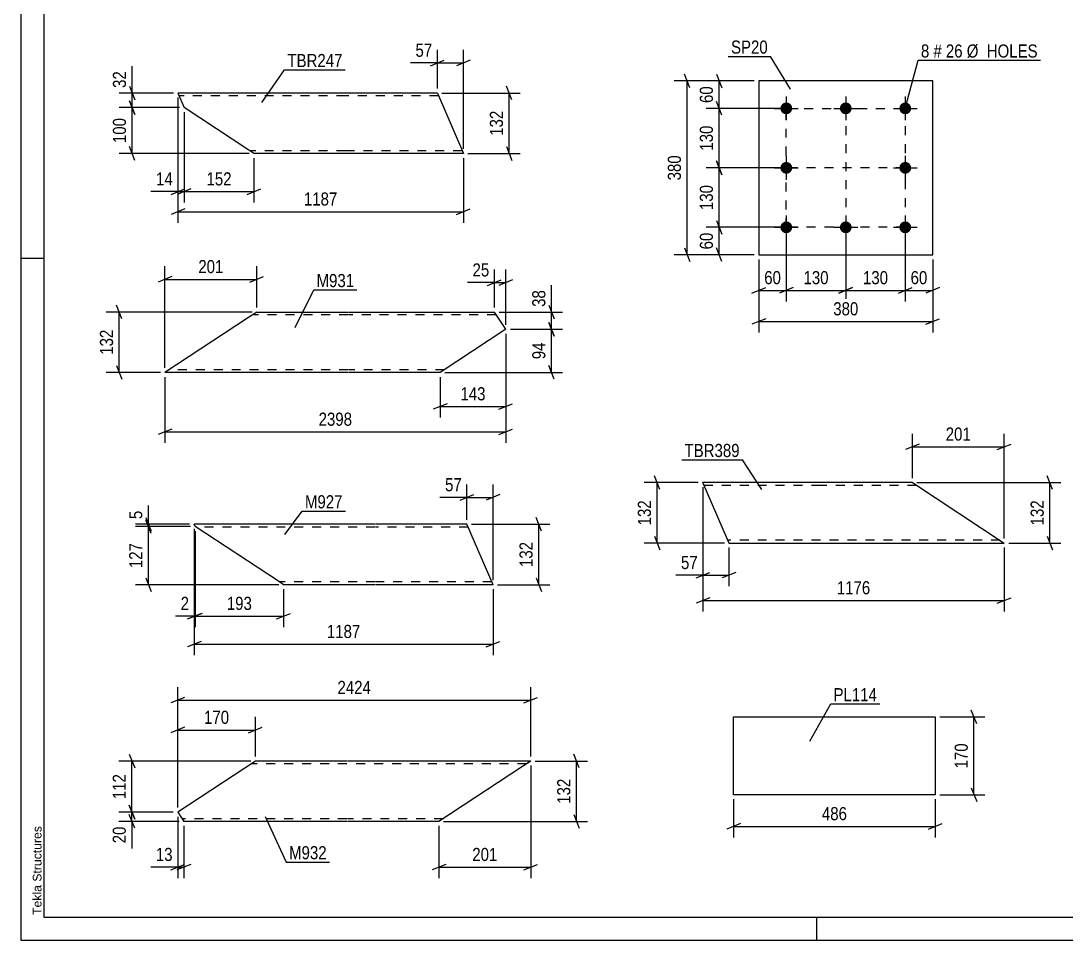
# Model space of a CAD drawing. Header units: millimetres. Extents: x 0 to 594, y 0 to 420.
# Drawn here: x 0 to 228.5, y 0 to 200.9 of the extents above; entities that cross this region are included whole.
import ezdxf

# ---------------------------------------------------------------- set-up
doc = ezdxf.new("R2010")
doc.units = ezdxf.units.MM
doc.linetypes.add('DXK_LINE_DOT2', pattern=[3.9198, 1.9599, -1.9599])
doc.styles.add('Arial', font='ARIAL.TTF', dxfattribs={"height": 0.2})
doc.styles.add('Arial Narrow', font='ARIALN.TTF', dxfattribs={"height": 0.2})

# ---------------------------------------------------------------- blocks, each defined once
blk = doc.blocks.new('Unknown-570389277-1132')
at = {"color": 5, "linetype": 'Continuous'}
for p, q in [((0, 420), (0, 0)), ((5, 415), (5, 5)), ((5, 149), (0, 149)), ((5, 5), (589, 5)), ((174, 0), (174, 5)), ((0, 0), (594, 0))]:
    blk.add_line(p, q, dxfattribs=at)
at = {"color": 174, "linetype": 'Continuous', "style": 'Arial'}
blk.add_text('Tekla Structures', height=1.9102, rotation=90, dxfattribs=at).set_placement((4.5, 5.5))
blk = doc.blocks.new('Part-570389277-7897 - 7881')
at = {"color": 2, "linetype": 'Continuous'}
for p, q in [((77.4, 90.89), (37.88, 90.89)), ((38.09, 90.39), (37.88, 90.89)), ((56.28, 78.43), (38.09, 90.39)), ((97.5, 90.89), (77.5, 90.89)), ((103.2, 77.69), (97.5, 90.89)), ((57.4, 77.69), (56.28, 78.43)), ((77.4, 77.69), (57.4, 77.69)), ((103.2, 77.69), (77.5, 77.69))]:
    blk.add_line(p, q, dxfattribs=at)
at = {"color": 7, "linetype": 'DXK_LINE_DOT2'}
for p, q in [((77.4, 90.29), (38.25, 90.29)), ((97.76, 90.29), (77.5, 90.29)), ((56.42, 78.34), (56.49, 78.29)), ((77.4, 78.29), (56.49, 78.29)), ((102.94, 78.29), (77.5, 78.29)), ((102.94, 78.29), (102.92, 78.34))]:
    blk.add_line(p, q, dxfattribs=at)
blk = doc.blocks.new('Part-570389277-8028 - 8012')
at = {"color": 2, "linetype": 'Continuous'}
for p, q in [((51.27, 39.14), (34.28, 27.96)), ((71.27, 39.14), (51.27, 39.14)), ((111.44, 39.14), (71.37, 39.14)), ((111.44, 39.14), (109.62, 37.94)), ((109.62, 37.94), (91.37, 25.94)), ((34.28, 27.96), (35.61, 25.94)), ((71.27, 25.94), (35.61, 25.94)), ((91.37, 25.94), (71.37, 25.94))]:
    blk.add_line(p, q, dxfattribs=at)
at = {"color": 7, "linetype": 'DXK_LINE_DOT2'}
for p, q in [((111.3, 39.05), (109.62, 37.94)), ((71.27, 38.54), (50.36, 38.54)), ((110.53, 38.54), (71.37, 38.54)), ((71.27, 26.54), (35.21, 26.54)), ((92.29, 26.54), (71.37, 26.54)), ((92.29, 26.54), (92.36, 26.58))]:
    blk.add_line(p, q, dxfattribs=at)
blk = doc.blocks.new('Part-570389277-7612 - 7596')
at = {"color": 2, "linetype": 'Continuous'}
for p, q in [((70.93, 185.14), (34.32, 185.14)), ((34.32, 185.14), (35.68, 181.97)), ((91.03, 185.14), (71.03, 185.14)), ((91.03, 185.14), (96.72, 171.94)), ((49.81, 172.68), (35.68, 181.97)), ((50.93, 171.94), (49.81, 172.68)), ((70.93, 171.94), (50.93, 171.94)), ((96.72, 171.94), (71.03, 171.94))]:
    blk.add_line(p, q, dxfattribs=at)
at = {"color": 7, "linetype": 'DXK_LINE_DOT2'}
for p, q in [((70.93, 184.54), (34.58, 184.54)), ((91.29, 184.54), (71.03, 184.54)), ((70.93, 172.54), (50.02, 172.54)), ((96.46, 172.54), (71.03, 172.54)), ((96.46, 172.54), (96.45, 172.59))]:
    blk.add_line(p, q, dxfattribs=at)
blk = doc.blocks.new('Part-570389277-7758 - 7742')
at = {"color": 2, "linetype": 'Continuous'}
for p, q in [((51.55, 137.28), (49.73, 136.08)), ((51.55, 137.28), (71.55, 137.28)), ((71.65, 137.28), (103.51, 137.28)), ((105.99, 133.51), (103.51, 137.28)), ((49.73, 136.08), (31.49, 124.08)), ((105.99, 133.51), (91.65, 124.08)), ((71.55, 124.08), (31.49, 124.08)), ((91.65, 124.08), (71.65, 124.08))]:
    blk.add_line(p, q, dxfattribs=at)
at = {"color": 7, "linetype": 'DXK_LINE_DOT2'}
for p, q in [((71.55, 136.68), (50.64, 136.68)), ((103.9, 136.68), (71.65, 136.68)), ((32.4, 124.68), (32.47, 124.73)), ((71.55, 124.68), (32.4, 124.68)), ((92.57, 124.68), (71.65, 124.68))]:
    blk.add_line(p, q, dxfattribs=at)
blk = doc.blocks.new('Part-570389277-8699 - 8650')
at = {"color": 2, "linetype": 'Continuous'}
for p, q in [((161.31, 187.8), (161.31, 149.8)), ((199.31, 187.8), (161.31, 187.8)), ((199.31, 149.8), (199.31, 187.8)), ((161.31, 149.8), (199.31, 149.8))]:
    blk.add_line(p, q, dxfattribs=at)
blk = doc.blocks.new('Bolt-570389277-8684 - 8650')
at = {"linetype": 'Continuous'}
for points in [[(167.31, 183.1, -1), (167.31, 180.5, -1)], [(180.31, 183.1, -1), (180.31, 180.5, -1)], [(193.31, 183.1, -1), (193.31, 180.5, -1)], [(167.31, 170.1, -1), (167.31, 167.5, -1)], [(193.31, 170.1, -1), (193.31, 167.5, -1)], [(167.31, 157.1, -1), (167.31, 154.5, -1)], [(180.31, 157.1, -1), (180.31, 154.5, -1)], [(193.31, 157.1, -1), (193.31, 154.5, -1)]]:
    blk.add_hatch(color=1, dxfattribs=at).paths.add_polyline_path(points)
at = {"color": 1, "linetype": 'Continuous'}
for p, q in [((167.31, 184.4), (167.31, 179.2)), ((180.31, 184.4), (180.31, 179.2)), ((193.31, 184.4), (193.31, 179.2)), ((164.71, 181.8), (169.91, 181.8)), ((177.71, 181.8), (182.91, 181.8)), ((190.71, 181.8), (195.91, 181.8)), ((167.31, 171.4), (167.31, 166.2)), ((193.31, 171.4), (193.31, 166.2)), ((164.71, 168.8), (169.91, 168.8)), ((190.71, 168.8), (195.91, 168.8)), ((167.31, 158.4), (167.31, 153.2)), ((180.31, 158.4), (180.31, 153.2)), ((193.31, 158.4), (193.31, 153.2)), ((164.71, 155.8), (169.91, 155.8)), ((177.71, 155.8), (182.91, 155.8)), ((190.71, 155.8), (195.91, 155.8))]:
    blk.add_line(p, q, dxfattribs=at)
blk = doc.blocks.new('Part-570389277-8792 - 8776')
at = {"color": 2, "linetype": 'Continuous'}
for p, q in [((174.77, 99.99), (149.07, 99.99)), ((154.45, 87.53), (149.07, 99.99)), ((194.87, 99.99), (174.87, 99.99)), ((194.87, 99.99), (214.93, 86.79)), ((154.73, 86.89), (154.45, 87.53)), ((154.73, 86.89), (154.77, 86.79)), ((154.77, 86.79), (174.77, 86.79)), ((174.87, 86.79), (214.93, 86.79))]:
    blk.add_line(p, q, dxfattribs=at)
at = {"color": 7, "linetype": 'DXK_LINE_DOT2'}
for p, q in [((174.77, 99.39), (149.33, 99.39)), ((195.78, 99.39), (174.87, 99.39)), ((154.45, 87.53), (154.61, 87.15)), ((154.51, 87.39), (154.49, 87.44)), ((174.77, 87.39), (154.51, 87.39)), ((214.02, 87.39), (174.87, 87.39)), ((213.75, 87.57), (213.81, 87.53)), ((213.95, 87.44), (214.02, 87.39))]:
    blk.add_line(p, q, dxfattribs=at)
blk = doc.blocks.new('Part-570389277-8901 - 8885')
at = {"color": 2, "linetype": 'Continuous'}
for p, q in [((155.78, 31.77), (155.78, 48.77)), ((155.78, 48.77), (177.78, 48.77)), ((177.88, 48.77), (199.88, 48.77)), ((199.88, 48.77), (199.88, 31.77)), ((177.78, 31.77), (155.78, 31.77)), ((199.88, 31.77), (177.88, 31.77))]:
    blk.add_line(p, q, dxfattribs=at)
blk = doc.blocks.new('Rectangle-570389277-19879 - 8650')
at = {"color": 1, "linetype": 'DXK_LINE_DOT2'}
blk.add_lwpolyline([(167.31, 181.8), (193.31, 181.8), (193.31, 155.8), (167.31, 155.8), (167.31, 181.8)], close=True, dxfattribs=at)
blk = doc.blocks.new('Line-570389277-19889 - 8650')
at = {"color": 1, "linetype": 'DXK_LINE_DOT2'}
blk.add_line((180.31, 181.8), (180.31, 155.8), dxfattribs=at)
blk = doc.blocks.new('Line-570389277-19896 - 8650')
at = {"color": 1, "linetype": 'DXK_LINE_DOT2'}
blk.add_line((193.31, 168.8), (167.31, 168.8), dxfattribs=at)
blk = doc.blocks.new('StraightDimension-570389277-7995 - 7881')
at = {"color": 7, "linetype": 'Continuous'}
for p, q in [((97.5, 91.89), (97.5, 99.62)), ((103.2, 78.69), (103.2, 99.62)), ((96, 96.17), (99, 97.37)), ((97.5, 96.77), (103.2, 96.77)), ((104.7, 97.37), (101.7, 96.17))]:
    blk.add_line(p, q, dxfattribs=at)
at = {"color": 0}
blk.add_wipeout([(96.98, 97.52), (96.98, 101.72), (92.12, 101.72), (92.12, 97.52)], dxfattribs=at)
at = {"color": 7, "linetype": 'Continuous'}
blk.add_line((97.5, 96.77), (91.6, 96.77), dxfattribs=at)
blk.add_line((97.5, 96.77), (91.6, 96.77), dxfattribs=at)
at = {"color": 3, "style": 'Arial Narrow'}
blk.add_text('57', height=2.863, dxfattribs=at).set_placement((92.72, 98.12))
blk = doc.blocks.new('StraightDimension-570389277-7900 - 7881')
at = {"color": 7, "linetype": 'Continuous'}
for p, q in [((37.88, 89.89), (37.88, 62.29)), ((103.2, 76.69), (103.2, 62.29)), ((39.38, 65.29), (36.38, 64.09)), ((37.88, 64.69), (103.2, 64.69)), ((101.7, 64.09), (104.7, 65.29))]:
    blk.add_line(p, q, dxfattribs=at)
at = {"color": 0}
blk.add_wipeout([(74.79, 65.44), (74.79, 69.64), (66.28, 69.64), (66.28, 65.44)], dxfattribs=at)
at = {"color": 3, "style": 'Arial Narrow'}
blk.add_text('1187', height=2.863, dxfattribs=at).set_placement((66.88, 66.04))
blk = doc.blocks.new('StraightDimension-570389277-19561 - 7881')
at = {"color": 7, "linetype": 'Continuous'}
for p, q in [((28.48, 88.89), (27.28, 91.89)), ((37.09, 90.39), (25.03, 90.39)), ((27.88, 77.69), (27.88, 90.39)), ((56.4, 77.69), (25.03, 77.69)), ((27.28, 79.19), (28.48, 76.19))]:
    blk.add_line(p, q, dxfattribs=at)
at = {"color": 0}
blk.add_wipeout([(27.13, 87.38), (22.93, 87.38), (22.93, 80.7), (27.13, 80.7)], dxfattribs=at)
at = {"color": 3, "style": 'Arial Narrow'}
blk.add_text('127', height=2.863, rotation=90.0002, dxfattribs=at).set_placement((26.53, 81.3))
blk = doc.blocks.new('StraightDimension-570389277-7911 - 7881')
at = {"color": 7, "linetype": 'Continuous'}
for p, q in [((113.8, 89.39), (112.6, 92.39)), ((98.5, 90.89), (115.6, 90.89)), ((113.2, 77.69), (113.2, 90.89)), ((104.2, 77.69), (115.6, 77.69)), ((112.6, 79.19), (113.8, 76.19))]:
    blk.add_line(p, q, dxfattribs=at)
at = {"color": 0}
blk.add_wipeout([(112.45, 87.63), (108.25, 87.63), (108.25, 80.95), (112.45, 80.95)], dxfattribs=at)
at = {"color": 3, "style": 'Arial Narrow'}
blk.add_text('132', height=2.863, rotation=90.0002, dxfattribs=at).set_placement((111.85, 81.55))
blk = doc.blocks.new('StraightDimension-570389277-19560 - 7881')
at = {"color": 7, "linetype": 'Continuous'}
for p, q in [((27.28, 92.39), (28.48, 89.39)), ((28.48, 88.89), (27.28, 91.89)), ((36.88, 90.89), (25.03, 90.89)), ((37.09, 90.39), (25.03, 90.39)), ((27.88, 90.39), (27.88, 90.89))]:
    blk.add_line(p, q, dxfattribs=at)
at = {"color": 0}
blk.add_wipeout([(27.13, 94.44), (22.93, 94.44), (22.93, 91.42), (27.13, 91.42)], dxfattribs=at)
at = {"color": 7, "linetype": 'Continuous'}
blk.add_line((27.88, 90.89), (27.88, 94.97), dxfattribs=at)
blk.add_line((27.88, 90.89), (27.88, 94.97), dxfattribs=at)
at = {"color": 3, "style": 'Arial Narrow'}
blk.add_text('5', height=2.86, rotation=90.0002, dxfattribs=at).set_placement((26.53, 92.02))
blk = doc.blocks.new('StraightDimension-570389277-19709 - 7881')
at = {"color": 7, "linetype": 'Continuous'}
for p, q in [((38.09, 89.39), (38.09, 68.42)), ((57.4, 76.69), (57.4, 68.42)), ((39.59, 71.42), (36.59, 70.22)), ((55.9, 70.22), (58.9, 71.42)), ((38.09, 70.82), (57.4, 70.82))]:
    blk.add_line(p, q, dxfattribs=at)
at = {"color": 0}
blk.add_wipeout([(51.09, 71.57), (51.09, 75.77), (44.41, 75.77), (44.41, 71.57)], dxfattribs=at)
at = {"color": 3, "style": 'Arial Narrow'}
blk.add_text('193', height=2.863, dxfattribs=at).set_placement((45.01, 72.17))
blk = doc.blocks.new('StraightDimension-570389277-19710 - 7881')
at = {"color": 7, "linetype": 'Continuous'}
for p, q in [((37.88, 89.89), (37.88, 68.42)), ((38.09, 89.39), (38.09, 68.42)), ((36.38, 70.22), (39.38, 71.42)), ((39.59, 71.42), (36.59, 70.22)), ((37.88, 70.82), (38.09, 70.82))]:
    blk.add_line(p, q, dxfattribs=at)
at = {"color": 0}
blk.add_wipeout([(37.35, 71.57), (37.35, 75.77), (34.32, 75.77), (34.32, 71.57)], dxfattribs=at)
at = {"color": 7, "linetype": 'Continuous'}
blk.add_line((37.88, 70.82), (33.8, 70.82), dxfattribs=at)
blk.add_line((37.88, 70.82), (33.8, 70.82), dxfattribs=at)
at = {"color": 3, "style": 'Arial Narrow'}
blk.add_text('2', height=2.86, dxfattribs=at).set_placement((34.92, 72.17))
blk = doc.blocks.new('StraightDimension-570389277-19778 - 8012')
at = {"color": 7, "linetype": 'Continuous'}
for p, q in [((50.27, 39.14), (21.43, 39.14)), ((23.68, 40.64), (24.88, 37.64)), ((24.28, 27.96), (24.28, 39.14)), ((33.28, 27.96), (21.43, 27.96)), ((24.88, 26.46), (23.68, 29.46))]:
    blk.add_line(p, q, dxfattribs=at)
at = {"color": 0}
blk.add_wipeout([(23.53, 36.89), (19.33, 36.89), (19.33, 30.2), (23.53, 30.2)], dxfattribs=at)
at = {"color": 3, "style": 'Arial Narrow'}
blk.add_text('112', height=2.863, rotation=90.0002, dxfattribs=at).set_placement((22.93, 30.8))
blk = doc.blocks.new('StraightDimension-570389277-8031 - 8012')
at = {"color": 7, "linetype": 'Continuous'}
for p, q in [((34.28, 28.96), (34.28, 55.29)), ((111.44, 40.14), (111.44, 55.29)), ((35.78, 53.04), (32.78, 51.84)), ((109.94, 51.84), (112.94, 53.04)), ((34.28, 52.44), (111.44, 52.44))]:
    blk.add_line(p, q, dxfattribs=at)
at = {"color": 0}
blk.add_wipeout([(77.12, 53.19), (77.12, 57.39), (68.6, 57.39), (68.6, 53.19)], dxfattribs=at)
at = {"color": 3, "style": 'Arial Narrow'}
blk.add_text('2424', height=2.863, dxfattribs=at).set_placement((69.2, 53.79))
blk = doc.blocks.new('StraightDimension-570389277-8042 - 8012')
at = {"color": 7, "linetype": 'Continuous'}
for p, q in [((112.44, 39.14), (123.84, 39.14)), ((122.04, 37.64), (120.84, 40.64)), ((121.44, 25.94), (121.44, 39.14)), ((120.84, 27.44), (122.04, 24.44)), ((92.37, 25.94), (123.84, 25.94))]:
    blk.add_line(p, q, dxfattribs=at)
at = {"color": 0}
blk.add_wipeout([(120.69, 35.88), (116.49, 35.88), (116.49, 29.19), (120.69, 29.19)], dxfattribs=at)
at = {"color": 3, "style": 'Arial Narrow'}
blk.add_text('132', height=2.863, rotation=90.0002, dxfattribs=at).set_placement((120.09, 29.79))
blk = doc.blocks.new('StraightDimension-570389277-8123 - 8012')
at = {"color": 7, "linetype": 'Continuous'}
for p, q in [((111.44, 38.14), (111.44, 13.54)), ((91.37, 24.94), (91.37, 13.54)), ((92.87, 16.54), (89.87, 15.34)), ((109.94, 15.34), (112.94, 16.54)), ((91.37, 15.94), (111.44, 15.94))]:
    blk.add_line(p, q, dxfattribs=at)
at = {"color": 0}
blk.add_wipeout([(104.75, 16.69), (104.75, 20.89), (98.07, 20.89), (98.07, 16.69)], dxfattribs=at)
at = {"color": 3, "style": 'Arial Narrow'}
blk.add_text('201', height=2.863, dxfattribs=at).set_placement((98.67, 17.29))
blk = doc.blocks.new('StraightDimension-570389277-8091 - 8012')
at = {"color": 7, "linetype": 'Continuous'}
for p, q in [((34.28, 28.96), (34.28, 48.77)), ((51.27, 40.14), (51.27, 48.77)), ((35.78, 46.52), (32.78, 45.32)), ((34.28, 45.92), (51.27, 45.92)), ((49.77, 45.32), (52.77, 46.52))]:
    blk.add_line(p, q, dxfattribs=at)
at = {"color": 0}
blk.add_wipeout([(46.12, 46.67), (46.12, 50.87), (39.43, 50.87), (39.43, 46.67)], dxfattribs=at)
at = {"color": 3, "style": 'Arial Narrow'}
blk.add_text('170', height=2.863, dxfattribs=at).set_placement((40.03, 47.27))
blk = doc.blocks.new('StraightDimension-570389277-8109 - 8012')
at = {"color": 7, "linetype": 'Continuous'}
for p, q in [((34.28, 26.96), (34.28, 13.54)), ((35.61, 24.94), (35.61, 13.54)), ((32.78, 15.34), (35.78, 16.54)), ((37.11, 16.54), (34.11, 15.34)), ((34.28, 15.94), (35.61, 15.94))]:
    blk.add_line(p, q, dxfattribs=at)
at = {"color": 0}
blk.add_wipeout([(33.75, 16.69), (33.75, 20.89), (28.9, 20.89), (28.9, 16.69)], dxfattribs=at)
at = {"color": 7, "linetype": 'Continuous'}
blk.add_line((34.28, 15.94), (28.37, 15.94), dxfattribs=at)
blk.add_line((34.28, 15.94), (28.37, 15.94), dxfattribs=at)
at = {"color": 3, "style": 'Arial Narrow'}
blk.add_text('13', height=2.863, dxfattribs=at).set_placement((29.5, 17.29))
blk = doc.blocks.new('StraightDimension-570389277-19779 - 8012')
at = {"color": 7, "linetype": 'Continuous'}
for p, q in [((33.28, 27.96), (21.43, 27.96)), ((23.68, 29.46), (24.88, 26.46)), ((24.88, 24.44), (23.68, 27.44)), ((24.28, 25.94), (24.28, 27.96)), ((34.61, 25.94), (21.43, 25.94))]:
    blk.add_line(p, q, dxfattribs=at)
at = {"color": 0}
blk.add_wipeout([(23.53, 25.41), (19.33, 25.41), (19.33, 20.56), (23.53, 20.56)], dxfattribs=at)
at = {"color": 7, "linetype": 'Continuous'}
blk.add_line((24.28, 25.94), (24.28, 20.03), dxfattribs=at)
blk.add_line((24.28, 25.94), (24.28, 20.03), dxfattribs=at)
at = {"color": 3, "style": 'Arial Narrow'}
blk.add_text('20', height=2.863, rotation=90.0002, dxfattribs=at).set_placement((22.93, 21.16))
blk = doc.blocks.new('StraightDimension-570389277-7728 - 7596')
at = {"color": 7, "linetype": 'Continuous'}
for p, q in [((34.32, 184.14), (34.32, 156.81)), ((96.72, 170.94), (96.72, 156.81)), ((35.82, 159.81), (32.82, 158.61)), ((34.32, 159.21), (96.72, 159.21)), ((95.22, 158.61), (98.22, 159.81))]:
    blk.add_line(p, q, dxfattribs=at)
at = {"color": 0}
blk.add_wipeout([(69.78, 159.96), (69.78, 164.16), (61.26, 164.16), (61.26, 159.96)], dxfattribs=at)
at = {"color": 3, "style": 'Arial Narrow'}
blk.add_text('1187', height=2.863, dxfattribs=at).set_placement((61.86, 160.56))
blk = doc.blocks.new('StraightDimension-570389277-7704 - 7596')
at = {"color": 7, "linetype": 'Continuous'}
for p, q in [((92.03, 185.14), (109.12, 185.14)), ((107.32, 183.64), (106.12, 186.64)), ((106.72, 171.94), (106.72, 185.14)), ((97.72, 171.94), (109.12, 171.94)), ((106.12, 173.44), (107.32, 170.44))]:
    blk.add_line(p, q, dxfattribs=at)
at = {"color": 0}
blk.add_wipeout([(105.97, 181.88), (101.77, 181.88), (101.77, 175.2), (105.97, 175.2)], dxfattribs=at)
at = {"color": 3, "style": 'Arial Narrow'}
blk.add_text('132', height=2.863, rotation=90.0002, dxfattribs=at).set_placement((105.37, 175.8))
blk = doc.blocks.new('StraightDimension-570389277-7665 - 7596')
at = {"color": 7, "linetype": 'Continuous'}
for p, q in [((33.32, 185.14), (21.47, 185.14)), ((23.72, 186.64), (24.92, 183.64)), ((24.32, 181.97), (24.32, 185.14)), ((24.92, 180.47), (23.72, 183.47)), ((34.68, 181.97), (21.47, 181.97))]:
    blk.add_line(p, q, dxfattribs=at)
at = {"color": 0}
blk.add_wipeout([(23.57, 190.52), (19.37, 190.52), (19.37, 185.67), (23.57, 185.67)], dxfattribs=at)
at = {"color": 7, "linetype": 'Continuous'}
blk.add_line((24.32, 185.14), (24.32, 191.05), dxfattribs=at)
blk.add_line((24.32, 185.14), (24.32, 191.05), dxfattribs=at)
at = {"color": 3, "style": 'Arial Narrow'}
blk.add_text('32', height=2.863, rotation=90.0002, dxfattribs=at).set_placement((22.97, 186.27))
blk = doc.blocks.new('StraightDimension-570389277-19472 - 7596')
at = {"color": 7, "linetype": 'Continuous'}
for p, q in [((35.68, 180.97), (35.68, 161.21)), ((50.93, 170.94), (50.93, 161.21)), ((37.18, 164.21), (34.18, 163.01)), ((35.68, 163.61), (50.93, 163.61)), ((49.43, 163.01), (52.43, 164.21))]:
    blk.add_line(p, q, dxfattribs=at)
at = {"color": 0}
blk.add_wipeout([(46.65, 164.36), (46.65, 168.56), (39.97, 168.56), (39.97, 164.36)], dxfattribs=at)
at = {"color": 3, "style": 'Arial Narrow'}
blk.add_text('152', height=2.863, dxfattribs=at).set_placement((40.57, 164.96))
blk = doc.blocks.new('StraightDimension-570389277-7615 - 7596')
at = {"color": 7, "linetype": 'Continuous'}
for p, q in [((91.03, 186.14), (91.03, 194.57)), ((96.72, 172.94), (96.72, 194.57)), ((89.53, 191.12), (92.53, 192.32)), ((98.22, 192.32), (95.22, 191.12)), ((91.03, 191.72), (96.72, 191.72))]:
    blk.add_line(p, q, dxfattribs=at)
at = {"color": 0}
blk.add_wipeout([(90.51, 192.47), (90.51, 196.67), (85.65, 196.67), (85.65, 192.47)], dxfattribs=at)
at = {"color": 7, "linetype": 'Continuous'}
blk.add_line((91.03, 191.72), (85.13, 191.72), dxfattribs=at)
blk.add_line((91.03, 191.72), (85.13, 191.72), dxfattribs=at)
at = {"color": 3, "style": 'Arial Narrow'}
blk.add_text('57', height=2.863, dxfattribs=at).set_placement((86.25, 193.07))
blk = doc.blocks.new('StraightDimension-570389277-7666 - 7596')
at = {"color": 7, "linetype": 'Continuous'}
for p, q in [((23.72, 183.47), (24.92, 180.47)), ((34.68, 181.97), (21.47, 181.97)), ((24.32, 171.94), (24.32, 181.97)), ((49.93, 171.94), (21.47, 171.94)), ((24.92, 170.44), (23.72, 173.44))]:
    blk.add_line(p, q, dxfattribs=at)
at = {"color": 0}
blk.add_wipeout([(23.57, 180.3), (19.37, 180.3), (19.37, 173.61), (23.57, 173.61)], dxfattribs=at)
at = {"color": 3, "style": 'Arial Narrow'}
blk.add_text('100', height=2.863, rotation=90.0002, dxfattribs=at).set_placement((22.97, 174.21))
blk = doc.blocks.new('StraightDimension-570389277-19473 - 7596')
at = {"color": 7, "linetype": 'Continuous'}
for p, q in [((34.32, 184.14), (34.32, 161.21)), ((35.68, 180.97), (35.68, 161.21)), ((32.82, 163.01), (35.82, 164.21)), ((37.18, 164.21), (34.18, 163.01)), ((34.32, 163.61), (35.68, 163.61))]:
    blk.add_line(p, q, dxfattribs=at)
at = {"color": 0}
blk.add_wipeout([(33.79, 164.36), (33.79, 168.56), (28.94, 168.56), (28.94, 164.36)], dxfattribs=at)
at = {"color": 7, "linetype": 'Continuous'}
blk.add_line((34.32, 163.61), (28.41, 163.61), dxfattribs=at)
blk.add_line((34.32, 163.61), (28.41, 163.61), dxfattribs=at)
at = {"color": 3, "style": 'Arial Narrow'}
blk.add_text('14', height=2.863, dxfattribs=at).set_placement((29.54, 164.96))
blk = doc.blocks.new('StraightDimension-570389277-7810 - 7742')
at = {"color": 7, "linetype": 'Continuous'}
for p, q in [((115.39, 135.01), (116.59, 132.01)), ((106.99, 133.51), (118.39, 133.51)), ((115.99, 124.08), (115.99, 133.51)), ((92.65, 124.08), (118.39, 124.08)), ((116.59, 122.58), (115.39, 125.58))]:
    blk.add_line(p, q, dxfattribs=at)
at = {"color": 0}
blk.add_wipeout([(115.24, 131.22), (111.04, 131.22), (111.04, 126.37), (115.24, 126.37)], dxfattribs=at)
at = {"color": 3, "style": 'Arial Narrow'}
blk.add_text('94', height=2.863, rotation=90.0002, dxfattribs=at).set_placement((114.64, 126.97))
blk = doc.blocks.new('StraightDimension-570389277-7809 - 7742')
at = {"color": 7, "linetype": 'Continuous'}
for p, q in [((104.51, 137.28), (118.39, 137.28)), ((115.39, 138.78), (116.59, 135.78)), ((115.99, 133.51), (115.99, 137.28)), ((116.59, 132.01), (115.39, 135.01)), ((106.99, 133.51), (118.39, 133.51))]:
    blk.add_line(p, q, dxfattribs=at)
at = {"color": 0}
blk.add_wipeout([(115.24, 142.66), (111.04, 142.66), (111.04, 137.81), (115.24, 137.81)], dxfattribs=at)
at = {"color": 7, "linetype": 'Continuous'}
blk.add_line((115.99, 137.28), (115.99, 143.19), dxfattribs=at)
blk.add_line((115.99, 137.28), (115.99, 143.19), dxfattribs=at)
at = {"color": 3, "style": 'Arial Narrow'}
blk.add_text('38', height=2.863, rotation=90.0002, dxfattribs=at).set_placement((114.64, 138.41))
blk = doc.blocks.new('StraightDimension-570389277-7761 - 7742')
at = {"color": 7, "linetype": 'Continuous'}
for p, q in [((103.51, 138.28), (103.51, 146.56)), ((105.99, 134.51), (105.99, 146.56)), ((102.01, 143.11), (105.01, 144.31)), ((107.49, 144.31), (104.49, 143.11)), ((103.51, 143.71), (105.99, 143.71))]:
    blk.add_line(p, q, dxfattribs=at)
at = {"color": 0}
blk.add_wipeout([(102.98, 144.46), (102.98, 148.66), (98.12, 148.66), (98.12, 144.46)], dxfattribs=at)
at = {"color": 7, "linetype": 'Continuous'}
blk.add_line((103.51, 143.71), (97.6, 143.71), dxfattribs=at)
blk.add_line((103.51, 143.71), (97.6, 143.71), dxfattribs=at)
at = {"color": 3, "style": 'Arial Narrow'}
blk.add_text('25', height=2.863, dxfattribs=at).set_placement((98.72, 145.06))
blk = doc.blocks.new('StraightDimension-570389277-7775 - 7742')
at = {"color": 7, "linetype": 'Continuous'}
for p, q in [((31.49, 125.08), (31.49, 147.28)), ((51.55, 138.28), (51.55, 147.28)), ((32.99, 145.03), (29.99, 143.83)), ((31.49, 144.43), (51.55, 144.43)), ((50.05, 143.83), (53.05, 145.03))]:
    blk.add_line(p, q, dxfattribs=at)
at = {"color": 0}
blk.add_wipeout([(44.86, 145.18), (44.86, 149.38), (38.18, 149.38), (38.18, 145.18)], dxfattribs=at)
at = {"color": 3, "style": 'Arial Narrow'}
blk.add_text('201', height=2.863, dxfattribs=at).set_placement((38.78, 145.78))
blk = doc.blocks.new('StraightDimension-570389277-7789 - 7742')
at = {"color": 7, "linetype": 'Continuous'}
for p, q in [((105.99, 132.51), (105.99, 114.23)), ((91.65, 123.08), (91.65, 114.23)), ((93.15, 117.23), (90.15, 116.03)), ((91.65, 116.63), (105.99, 116.63)), ((104.49, 116.03), (107.49, 117.23))]:
    blk.add_line(p, q, dxfattribs=at)
at = {"color": 0}
blk.add_wipeout([(102.16, 117.38), (102.16, 121.58), (95.48, 121.58), (95.48, 117.38)], dxfattribs=at)
at = {"color": 3, "style": 'Arial Narrow'}
blk.add_text('143', height=2.863, dxfattribs=at).set_placement((96.08, 117.98))
blk = doc.blocks.new('StraightDimension-570389277-7843 - 7742')
at = {"color": 7, "linetype": 'Continuous'}
for p, q in [((50.55, 137.28), (18.64, 137.28)), ((22.09, 135.78), (20.89, 138.78)), ((21.49, 124.08), (21.49, 137.28)), ((30.49, 124.08), (18.64, 124.08)), ((20.89, 125.58), (22.09, 122.58))]:
    blk.add_line(p, q, dxfattribs=at)
at = {"color": 0}
blk.add_wipeout([(20.74, 134.02), (16.54, 134.02), (16.54, 127.34), (20.74, 127.34)], dxfattribs=at)
at = {"color": 3, "style": 'Arial Narrow'}
blk.add_text('132', height=2.863, rotation=90.0002, dxfattribs=at).set_placement((20.14, 127.94))
blk = doc.blocks.new('StraightDimension-570389277-7867 - 7742')
at = {"color": 7, "linetype": 'Continuous'}
for p, q in [((105.99, 132.51), (105.99, 108.68)), ((31.49, 123.08), (31.49, 108.68)), ((32.99, 111.68), (29.99, 110.48)), ((31.49, 111.08), (105.99, 111.08)), ((104.49, 110.48), (107.49, 111.68))]:
    blk.add_line(p, q, dxfattribs=at)
at = {"color": 0}
blk.add_wipeout([(72.99, 111.83), (72.99, 116.03), (64.48, 116.03), (64.48, 111.83)], dxfattribs=at)
at = {"color": 3, "style": 'Arial Narrow'}
blk.add_text('2398', height=2.863, dxfattribs=at).set_placement((65.08, 112.43))
blk = doc.blocks.new('StraightDimension-570389277-8726 - 8650')
at = {"color": 7, "linetype": 'Continuous'}
for p, q in [((160.31, 187.8), (142.77, 187.8)), ((146.22, 186.3), (145.02, 189.3)), ((145.62, 149.8), (145.62, 187.8)), ((145.02, 151.3), (146.22, 148.3)), ((160.31, 149.8), (142.77, 149.8))]:
    blk.add_line(p, q, dxfattribs=at)
at = {"color": 0}
blk.add_wipeout([(144.87, 172.14), (140.67, 172.14), (140.67, 165.46), (144.87, 165.46)], dxfattribs=at)
at = {"color": 3, "style": 'Arial Narrow'}
blk.add_text('380', height=2.863, rotation=90.0002, dxfattribs=at).set_placement((144.27, 166.06))
blk = doc.blocks.new('StraightDimension-570389277-8701 - 8650')
at = {"color": 7, "linetype": 'Continuous'}
for p, q in [((166.31, 155.8), (149.77, 155.8)), ((152.02, 157.3), (153.22, 154.3)), ((152.62, 149.8), (152.62, 155.8)), ((153.22, 148.3), (152.02, 151.3)), ((160.31, 149.8), (149.77, 149.8))]:
    blk.add_line(p, q, dxfattribs=at)
at = {"color": 0}
blk.add_wipeout([(151.87, 155.23), (147.67, 155.23), (147.67, 150.37), (151.87, 150.37)], dxfattribs=at)
at = {"color": 3, "style": 'Arial Narrow'}
blk.add_text('60', height=2.863, rotation=90.0002, dxfattribs=at).set_placement((151.27, 150.97))
blk = doc.blocks.new('StraightDimension-570389277-8711 - 8650')
at = {"color": 7, "linetype": 'Continuous'}
for p, q in [((153.22, 167.3), (152.02, 170.3)), ((166.31, 168.8), (149.77, 168.8)), ((152.62, 155.8), (152.62, 168.8)), ((166.31, 155.8), (149.77, 155.8)), ((152.02, 157.3), (153.22, 154.3))]:
    blk.add_line(p, q, dxfattribs=at)
at = {"color": 0}
blk.add_wipeout([(151.87, 165.64), (147.67, 165.64), (147.67, 158.96), (151.87, 158.96)], dxfattribs=at)
at = {"color": 3, "style": 'Arial Narrow'}
blk.add_text('130', height=2.863, rotation=90.0002, dxfattribs=at).set_placement((151.27, 159.56))
blk = doc.blocks.new('StraightDimension-570389277-8713 - 8650')
at = {"color": 7, "linetype": 'Continuous'}
for p, q in [((153.22, 180.3), (152.02, 183.3)), ((166.31, 181.8), (149.77, 181.8)), ((152.62, 168.8), (152.62, 181.8)), ((152.02, 170.3), (153.22, 167.3)), ((166.31, 168.8), (149.77, 168.8))]:
    blk.add_line(p, q, dxfattribs=at)
at = {"color": 0}
blk.add_wipeout([(151.87, 178.64), (147.67, 178.64), (147.67, 171.96), (151.87, 171.96)], dxfattribs=at)
at = {"color": 3, "style": 'Arial Narrow'}
blk.add_text('130', height=2.863, rotation=90.0002, dxfattribs=at).set_placement((151.27, 172.56))
blk = doc.blocks.new('StraightDimension-570389277-8715 - 8650')
at = {"color": 7, "linetype": 'Continuous'}
for p, q in [((160.31, 187.8), (149.77, 187.8)), ((152.02, 189.3), (153.22, 186.3)), ((152.62, 181.8), (152.62, 187.8)), ((153.22, 180.3), (152.02, 183.3)), ((166.31, 181.8), (149.77, 181.8))]:
    blk.add_line(p, q, dxfattribs=at)
at = {"color": 0}
blk.add_wipeout([(151.87, 187.23), (147.67, 187.23), (147.67, 182.37), (151.87, 182.37)], dxfattribs=at)
at = {"color": 3, "style": 'Arial Narrow'}
blk.add_text('60', height=2.863, rotation=90.0002, dxfattribs=at).set_placement((151.27, 182.97))
blk = doc.blocks.new('StraightDimension-570389277-8737 - 8650')
at = {"color": 7, "linetype": 'Continuous'}
for p, q in [((167.31, 154.8), (167.31, 139.62)), ((161.31, 148.8), (161.31, 139.62)), ((159.81, 141.42), (162.81, 142.62)), ((161.31, 142.02), (167.31, 142.02)), ((168.81, 142.62), (165.81, 141.42))]:
    blk.add_line(p, q, dxfattribs=at)
at = {"color": 0}
blk.add_wipeout([(166.74, 142.77), (166.74, 146.97), (161.88, 146.97), (161.88, 142.77)], dxfattribs=at)
at = {"color": 3, "style": 'Arial Narrow'}
blk.add_text('60', height=2.863, dxfattribs=at).set_placement((162.48, 143.37))
blk = doc.blocks.new('StraightDimension-570389277-8747 - 8650')
at = {"color": 7, "linetype": 'Continuous'}
for p, q in [((167.31, 154.8), (167.31, 139.62)), ((180.31, 154.8), (180.31, 139.62)), ((168.81, 142.62), (165.81, 141.42)), ((167.31, 142.02), (180.31, 142.02)), ((178.81, 141.42), (181.81, 142.62))]:
    blk.add_line(p, q, dxfattribs=at)
at = {"color": 0}
blk.add_wipeout([(177.15, 142.77), (177.15, 146.97), (170.47, 146.97), (170.47, 142.77)], dxfattribs=at)
at = {"color": 3, "style": 'Arial Narrow'}
blk.add_text('130', height=2.863, dxfattribs=at).set_placement((171.07, 143.37))
blk = doc.blocks.new('StraightDimension-570389277-8749 - 8650')
at = {"color": 7, "linetype": 'Continuous'}
for p, q in [((180.31, 154.8), (180.31, 139.62)), ((193.31, 154.8), (193.31, 139.62)), ((181.81, 142.62), (178.81, 141.42)), ((180.31, 142.02), (193.31, 142.02)), ((191.81, 141.42), (194.81, 142.62))]:
    blk.add_line(p, q, dxfattribs=at)
at = {"color": 0}
blk.add_wipeout([(190.15, 142.77), (190.15, 146.97), (183.47, 146.97), (183.47, 142.77)], dxfattribs=at)
at = {"color": 3, "style": 'Arial Narrow'}
blk.add_text('130', height=2.863, dxfattribs=at).set_placement((184.07, 143.37))
blk = doc.blocks.new('StraightDimension-570389277-8751 - 8650')
at = {"color": 7, "linetype": 'Continuous'}
for p, q in [((193.31, 154.8), (193.31, 139.62)), ((199.31, 148.8), (199.31, 139.62)), ((191.81, 141.42), (194.81, 142.62)), ((193.31, 142.02), (199.31, 142.02)), ((200.81, 142.62), (197.81, 141.42))]:
    blk.add_line(p, q, dxfattribs=at)
at = {"color": 0}
blk.add_wipeout([(198.74, 142.77), (198.74, 146.97), (193.88, 146.97), (193.88, 142.77)], dxfattribs=at)
at = {"color": 3, "style": 'Arial Narrow'}
blk.add_text('60', height=2.863, dxfattribs=at).set_placement((194.48, 143.37))
blk = doc.blocks.new('StraightDimension-570389277-8762 - 8650')
at = {"color": 7, "linetype": 'Continuous'}
for p, q in [((161.31, 148.8), (161.31, 132.81)), ((199.31, 148.8), (199.31, 132.81)), ((162.81, 135.81), (159.81, 134.61)), ((161.31, 135.21), (199.31, 135.21)), ((197.81, 134.61), (200.81, 135.81))]:
    blk.add_line(p, q, dxfattribs=at)
at = {"color": 0}
blk.add_wipeout([(183.65, 135.96), (183.65, 140.16), (176.97, 140.16), (176.97, 135.96)], dxfattribs=at)
at = {"color": 3, "style": 'Arial Narrow'}
blk.add_text('380', height=2.863, dxfattribs=at).set_placement((177.57, 136.56))
blk = doc.blocks.new('StraightDimension-570389277-8795 - 8776')
at = {"color": 7, "linetype": 'Continuous'}
for p, q in [((149.07, 98.99), (149.07, 77.35)), ((154.77, 85.79), (154.77, 77.35)), ((147.57, 79.15), (150.57, 80.35)), ((156.27, 80.35), (153.27, 79.15)), ((149.07, 79.75), (154.77, 79.75))]:
    blk.add_line(p, q, dxfattribs=at)
at = {"color": 0}
blk.add_wipeout([(148.55, 80.5), (148.55, 84.7), (143.69, 84.7), (143.69, 80.5)], dxfattribs=at)
at = {"color": 7, "linetype": 'Continuous'}
blk.add_line((149.07, 79.75), (143.17, 79.75), dxfattribs=at)
blk.add_line((149.07, 79.75), (143.17, 79.75), dxfattribs=at)
at = {"color": 3, "style": 'Arial Narrow'}
blk.add_text('57', height=2.863, dxfattribs=at).set_placement((144.29, 81.1))
blk = doc.blocks.new('StraightDimension-570389277-8809 - 8776')
at = {"color": 7, "linetype": 'Continuous'}
for p, q in [((194.87, 100.99), (194.87, 110.68)), ((214.93, 87.79), (214.93, 110.68)), ((196.37, 108.43), (193.37, 107.23)), ((194.87, 107.83), (214.93, 107.83)), ((213.43, 107.23), (216.43, 108.43))]:
    blk.add_line(p, q, dxfattribs=at)
at = {"color": 0}
blk.add_wipeout([(208.24, 108.58), (208.24, 112.78), (201.56, 112.78), (201.56, 108.58)], dxfattribs=at)
at = {"color": 3, "style": 'Arial Narrow'}
blk.add_text('201', height=2.863, dxfattribs=at).set_placement((202.16, 109.18))
blk = doc.blocks.new('StraightDimension-570389277-8871 - 8776')
at = {"color": 7, "linetype": 'Continuous'}
for p, q in [((149.07, 98.99), (149.07, 71.83)), ((214.93, 85.79), (214.93, 71.83)), ((150.57, 74.83), (147.57, 73.63)), ((149.07, 74.23), (214.93, 74.23)), ((213.43, 73.63), (216.43, 74.83))]:
    blk.add_line(p, q, dxfattribs=at)
at = {"color": 0}
blk.add_wipeout([(186.26, 74.98), (186.26, 79.18), (177.75, 79.18), (177.75, 74.98)], dxfattribs=at)
at = {"color": 3, "style": 'Arial Narrow'}
blk.add_text('1176', height=2.863, dxfattribs=at).set_placement((178.35, 75.58))
blk = doc.blocks.new('StraightDimension-570389277-8847 - 8776')
at = {"color": 7, "linetype": 'Continuous'}
for p, q in [((225.53, 98.49), (224.33, 101.49)), ((195.87, 99.99), (227.33, 99.99)), ((224.93, 86.79), (224.93, 99.99)), ((224.33, 88.29), (225.53, 85.29)), ((215.93, 86.79), (227.33, 86.79))]:
    blk.add_line(p, q, dxfattribs=at)
at = {"color": 0}
blk.add_wipeout([(224.18, 96.74), (219.98, 96.74), (219.98, 90.05), (224.18, 90.05)], dxfattribs=at)
at = {"color": 3, "style": 'Arial Narrow'}
blk.add_text('132', height=2.863, rotation=90.0002, dxfattribs=at).set_placement((223.58, 90.65))
blk = doc.blocks.new('StraightDimension-570389277-8823 - 8776')
at = {"color": 7, "linetype": 'Continuous'}
for p, q in [((139.67, 98.49), (138.47, 101.49)), ((148.07, 99.99), (136.22, 99.99)), ((139.07, 86.79), (139.07, 99.99)), ((138.47, 88.29), (139.67, 85.29)), ((153.77, 86.79), (136.22, 86.79))]:
    blk.add_line(p, q, dxfattribs=at)
at = {"color": 0}
blk.add_wipeout([(138.32, 96.74), (134.12, 96.74), (134.12, 90.05), (138.32, 90.05)], dxfattribs=at)
at = {"color": 3, "style": 'Arial Narrow'}
blk.add_text('132', height=2.863, rotation=90.0002, dxfattribs=at).set_placement((137.72, 90.65))
blk = doc.blocks.new('StraightDimension-570389277-8904 - 8885')
at = {"color": 7, "linetype": 'Continuous'}
for p, q in [((155.78, 30.77), (155.78, 22.46)), ((199.88, 30.77), (199.88, 22.46)), ((157.28, 25.46), (154.28, 24.26)), ((198.38, 24.26), (201.38, 25.46)), ((155.78, 24.86), (199.88, 24.86))]:
    blk.add_line(p, q, dxfattribs=at)
at = {"color": 0}
blk.add_wipeout([(181.17, 25.61), (181.17, 29.81), (174.49, 29.81), (174.49, 25.61)], dxfattribs=at)
at = {"color": 3, "style": 'Arial Narrow'}
blk.add_text('486', height=2.863, dxfattribs=at).set_placement((175.09, 26.21))
blk = doc.blocks.new('StraightDimension-570389277-8915 - 8885')
at = {"color": 7, "linetype": 'Continuous'}
for p, q in [((208.93, 47.27), (207.73, 50.27)), ((200.88, 48.77), (210.73, 48.77)), ((208.33, 31.77), (208.33, 48.77)), ((207.73, 33.27), (208.93, 30.27)), ((200.88, 31.77), (210.73, 31.77))]:
    blk.add_line(p, q, dxfattribs=at)
at = {"color": 0}
blk.add_wipeout([(207.58, 43.61), (203.38, 43.61), (203.38, 36.92), (207.58, 36.92)], dxfattribs=at)
at = {"color": 3, "style": 'Arial Narrow'}
blk.add_text('170', height=2.863, rotation=90.0002, dxfattribs=at).set_placement((206.98, 37.52))
blk = doc.blocks.new('Mark-570389277-7893 - 7881')
at = {"color": 0}
blk.add_wipeout([(70.32, 94.37), (70.32, 97.37), (62.09, 97.37), (62.09, 94.37)], dxfattribs=at)
blk.add_wipeout([(70.32, 94.37), (70.32, 97.37), (62.09, 97.37), (62.09, 94.37)], dxfattribs=at)
at = {"color": 30, "linetype": 'Continuous'}
for p, q in [((57.67, 88.66), (61.49, 93.77)), ((61.49, 93.77), (70.92, 93.77))]:
    blk.add_line(p, q, dxfattribs=at)
at = {"color": 3, "style": 'Arial Narrow'}
blk.add_text('M927', height=2.863, dxfattribs=at).set_placement((62.09, 94.37))
blk = doc.blocks.new('Mark-570389277-8024 - 8012')
at = {"color": 0}
blk.add_wipeout([(66.84, 17.67), (66.84, 20.67), (58.62, 20.67), (58.62, 17.67)], dxfattribs=at)
blk.add_wipeout([(66.84, 17.67), (66.84, 20.67), (58.62, 20.67), (58.62, 17.67)], dxfattribs=at)
at = {"color": 30, "linetype": 'Continuous'}
for p, q in [((53.4, 27.02), (58.02, 17.07)), ((58.02, 17.07), (67.44, 17.07))]:
    blk.add_line(p, q, dxfattribs=at)
at = {"color": 3, "style": 'Arial Narrow'}
blk.add_text('M932', height=2.863, dxfattribs=at).set_placement((58.62, 17.67))
blk = doc.blocks.new('Mark-570389277-7608 - 7596')
at = {"color": 0}
blk.add_wipeout([(70.3, 190.82), (70.3, 193.82), (58.25, 193.82), (58.25, 190.82)], dxfattribs=at)
blk.add_wipeout([(70.3, 190.82), (70.3, 193.82), (58.25, 193.82), (58.25, 190.82)], dxfattribs=at)
at = {"color": 30, "linetype": 'Continuous'}
for p, q in [((52.65, 183.07), (57.65, 190.22)), ((57.65, 190.22), (70.9, 190.22))]:
    blk.add_line(p, q, dxfattribs=at)
at = {"color": 3, "style": 'Arial Narrow'}
blk.add_text('TBR247', height=2.863, dxfattribs=at).set_placement((58.25, 190.82))
blk = doc.blocks.new('Mark-570389277-7754 - 7742')
at = {"color": 0}
blk.add_wipeout([(72.86, 142.73), (72.86, 145.73), (64.63, 145.73), (64.63, 142.73)], dxfattribs=at)
blk.add_wipeout([(72.86, 142.73), (72.86, 145.73), (64.63, 145.73), (64.63, 142.73)], dxfattribs=at)
at = {"color": 30, "linetype": 'Continuous'}
for p, q in [((59.92, 133.89), (64.03, 142.13)), ((64.03, 142.13), (73.46, 142.13))]:
    blk.add_line(p, q, dxfattribs=at)
at = {"color": 3, "style": 'Arial Narrow'}
blk.add_text('M931', height=2.863, dxfattribs=at).set_placement((64.63, 142.73))
blk = doc.blocks.new('Mark-570389277-8680 - 8650')
at = {"color": 0}
blk.add_wipeout([(198.57, 192.91), (198.57, 195.91), (196.74, 195.91), (196.74, 192.91)], dxfattribs=at)
blk.add_wipeout([(198.57, 192.91), (198.57, 195.91), (196.74, 195.91), (196.74, 192.91)], dxfattribs=at)
at = {"color": 7, "linetype": 'Continuous'}
blk.add_line((193.31, 181.8), (196.14, 192.31), dxfattribs=at)
at = {"color": 0}
blk.add_wipeout([(201.29, 192.91), (201.29, 195.91), (199.47, 195.91), (199.47, 192.91)], dxfattribs=at)
blk.add_wipeout([(201.29, 192.91), (201.29, 195.91), (199.47, 195.91), (199.47, 192.91)], dxfattribs=at)
at = {"color": 3, "style": 'Arial Narrow'}
blk.add_text('8', height=2.86, dxfattribs=at).set_placement((196.74, 192.91))
at = {"color": 0}
blk.add_wipeout([(205.85, 192.91), (205.85, 195.91), (202.19, 195.91), (202.19, 192.91)], dxfattribs=at)
blk.add_wipeout([(205.85, 192.91), (205.85, 195.91), (202.19, 195.91), (202.19, 192.91)], dxfattribs=at)
at = {"color": 3, "style": 'Arial Narrow'}
blk.add_text('#', height=2.86, dxfattribs=at).set_placement((199.47, 192.91))
at = {"color": 0}
blk.add_wipeout([(222.28, 192.91), (222.28, 195.91), (206.75, 195.91), (206.75, 192.91)], dxfattribs=at)
blk.add_wipeout([(222.28, 192.91), (222.28, 195.91), (206.75, 195.91), (206.75, 192.91)], dxfattribs=at)
at = {"color": 7, "linetype": 'Continuous'}
blk.add_line((196.14, 192.31), (222.88, 192.31), dxfattribs=at)
at = {"color": 3, "style": 'Arial Narrow'}
for s, p in [('26', (202.19, 192.91)), ('Ø  HOLES', (206.75, 192.91))]:
    blk.add_text(s, height=2.863, dxfattribs=at).set_placement(p)
blk = doc.blocks.new('Mark-570389277-8695 - 8650')
at = {"color": 0}
blk.add_wipeout([(163.25, 193.76), (163.25, 196.76), (155.22, 196.76), (155.22, 193.76)], dxfattribs=at)
blk.add_wipeout([(163.25, 193.76), (163.25, 196.76), (155.22, 196.76), (155.22, 193.76)], dxfattribs=at)
at = {"color": 30, "linetype": 'Continuous'}
for p in [(154.62, 193.16), (168.23, 186.03)]:
    blk.add_line(p, (163.85, 193.16), dxfattribs=at)
at = {"color": 3, "style": 'Arial Narrow'}
blk.add_text('SP20', height=2.863, dxfattribs=at).set_placement((155.22, 193.76))
blk = doc.blocks.new('Mark-570389277-8788 - 8776')
at = {"color": 0}
blk.add_wipeout([(157.12, 105.59), (157.12, 108.59), (145.06, 108.59), (145.06, 105.59)], dxfattribs=at)
blk.add_wipeout([(157.12, 105.59), (157.12, 108.59), (145.06, 108.59), (145.06, 105.59)], dxfattribs=at)
at = {"color": 30, "linetype": 'Continuous'}
for p in [(144.46, 104.99), (161.94, 98.52)]:
    blk.add_line(p, (157.72, 104.99), dxfattribs=at)
at = {"color": 3, "style": 'Arial Narrow'}
blk.add_text('TBR389', height=2.863, dxfattribs=at).set_placement((145.06, 105.59))
blk = doc.blocks.new('Mark-570389277-8897 - 8885')
at = {"color": 0}
blk.add_wipeout([(187.13, 52.21), (187.13, 55.21), (177.63, 55.21), (177.63, 52.21)], dxfattribs=at)
blk.add_wipeout([(187.13, 52.21), (187.13, 55.21), (177.63, 55.21), (177.63, 52.21)], dxfattribs=at)
at = {"color": 30, "linetype": 'Continuous'}
for p, q in [((172.44, 43.45), (177.03, 51.61)), ((177.03, 51.61), (187.73, 51.61))]:
    blk.add_line(p, q, dxfattribs=at)
at = {"color": 3, "style": 'Arial Narrow'}
blk.add_text('PL114', height=2.863, dxfattribs=at).set_placement((177.63, 52.21))

msp = doc.modelspace()

# ---------------------------------------------------------------- block references
for name in ['Unknown-570389277-1132', 'Part-570389277-8699 - 8650', 'Part-570389277-7612 - 7596', 'Bolt-570389277-8684 - 8650', 'Rectangle-570389277-19879 - 8650', 'Line-570389277-19889 - 8650', 'Line-570389277-19896 - 8650', 'Part-570389277-7758 - 7742', 'Part-570389277-8792 - 8776', 'Part-570389277-7897 - 7881', 'Part-570389277-8901 - 8885', 'Part-570389277-8028 - 8012']:
    msp.add_blockref(name, (0, 0))

# ---------------------------------------------------------------- next in the draw order: block references
for name in ['Mark-570389277-8680 - 8650', 'StraightDimension-570389277-8726 - 8650', 'StraightDimension-570389277-7728 - 7596', 'StraightDimension-570389277-7775 - 7742', 'Mark-570389277-7754 - 7742', 'StraightDimension-570389277-7810 - 7742', 'StraightDimension-570389277-8809 - 8776', 'StraightDimension-570389277-7995 - 7881', 'StraightDimension-570389277-8795 - 8776', 'Mark-570389277-8897 - 8885', 'StraightDimension-570389277-19778 - 8012', 'StraightDimension-570389277-8904 - 8885', 'Mark-570389277-8024 - 8012']:
    msp.add_blockref(name, (0, 0))

# ---------------------------------------------------------------- next in the draw order: block references
for name in ['Mark-570389277-7608 - 7596', 'StraightDimension-570389277-7665 - 7596', 'StraightDimension-570389277-7704 - 7596', 'StraightDimension-570389277-8701 - 8650', 'StraightDimension-570389277-7809 - 7742', 'StraightDimension-570389277-7843 - 7742', 'StraightDimension-570389277-8871 - 8776', 'StraightDimension-570389277-7900 - 7881', 'StraightDimension-570389277-8031 - 8012', 'StraightDimension-570389277-8915 - 8885', 'StraightDimension-570389277-8109 - 8012']:
    msp.add_blockref(name, (0, 0))

# ---------------------------------------------------------------- next in the draw order: block references
for name in ['StraightDimension-570389277-7615 - 7596', 'StraightDimension-570389277-19472 - 7596', 'StraightDimension-570389277-8711 - 8650', 'StraightDimension-570389277-7761 - 7742', 'StraightDimension-570389277-7789 - 7742', 'StraightDimension-570389277-8823 - 8776', 'StraightDimension-570389277-8847 - 8776', 'StraightDimension-570389277-19561 - 7881', 'StraightDimension-570389277-7911 - 7881', 'StraightDimension-570389277-8091 - 8012', 'StraightDimension-570389277-8042 - 8012']:
    msp.add_blockref(name, (0, 0))

# ---------------------------------------------------------------- next in the draw order: block references
for name in ['StraightDimension-570389277-7666 - 7596', 'StraightDimension-570389277-8713 - 8650', 'StraightDimension-570389277-8737 - 8650', 'StraightDimension-570389277-7867 - 7742', 'Mark-570389277-8788 - 8776', 'StraightDimension-570389277-19560 - 7881', 'StraightDimension-570389277-8123 - 8012', 'StraightDimension-570389277-19779 - 8012']:
    msp.add_blockref(name, (0, 0))

# ---------------------------------------------------------------- next in the draw order: block references
for name in ['StraightDimension-570389277-8715 - 8650', 'StraightDimension-570389277-19473 - 7596', 'StraightDimension-570389277-8747 - 8650', 'StraightDimension-570389277-19709 - 7881']:
    msp.add_blockref(name, (0, 0))

# ---------------------------------------------------------------- next in the draw order: block references
for name in ['Mark-570389277-8695 - 8650', 'StraightDimension-570389277-8749 - 8650', 'Mark-570389277-7893 - 7881', 'StraightDimension-570389277-19710 - 7881']:
    msp.add_blockref(name, (0, 0))

# ---------------------------------------------------------------- next in the draw order: block references
msp.add_blockref('StraightDimension-570389277-8751 - 8650', (0, 0))

# ---------------------------------------------------------------- next in the draw order: block references
msp.add_blockref('StraightDimension-570389277-8762 - 8650', (0, 0))

doc.saveas('drawing.dxf')
